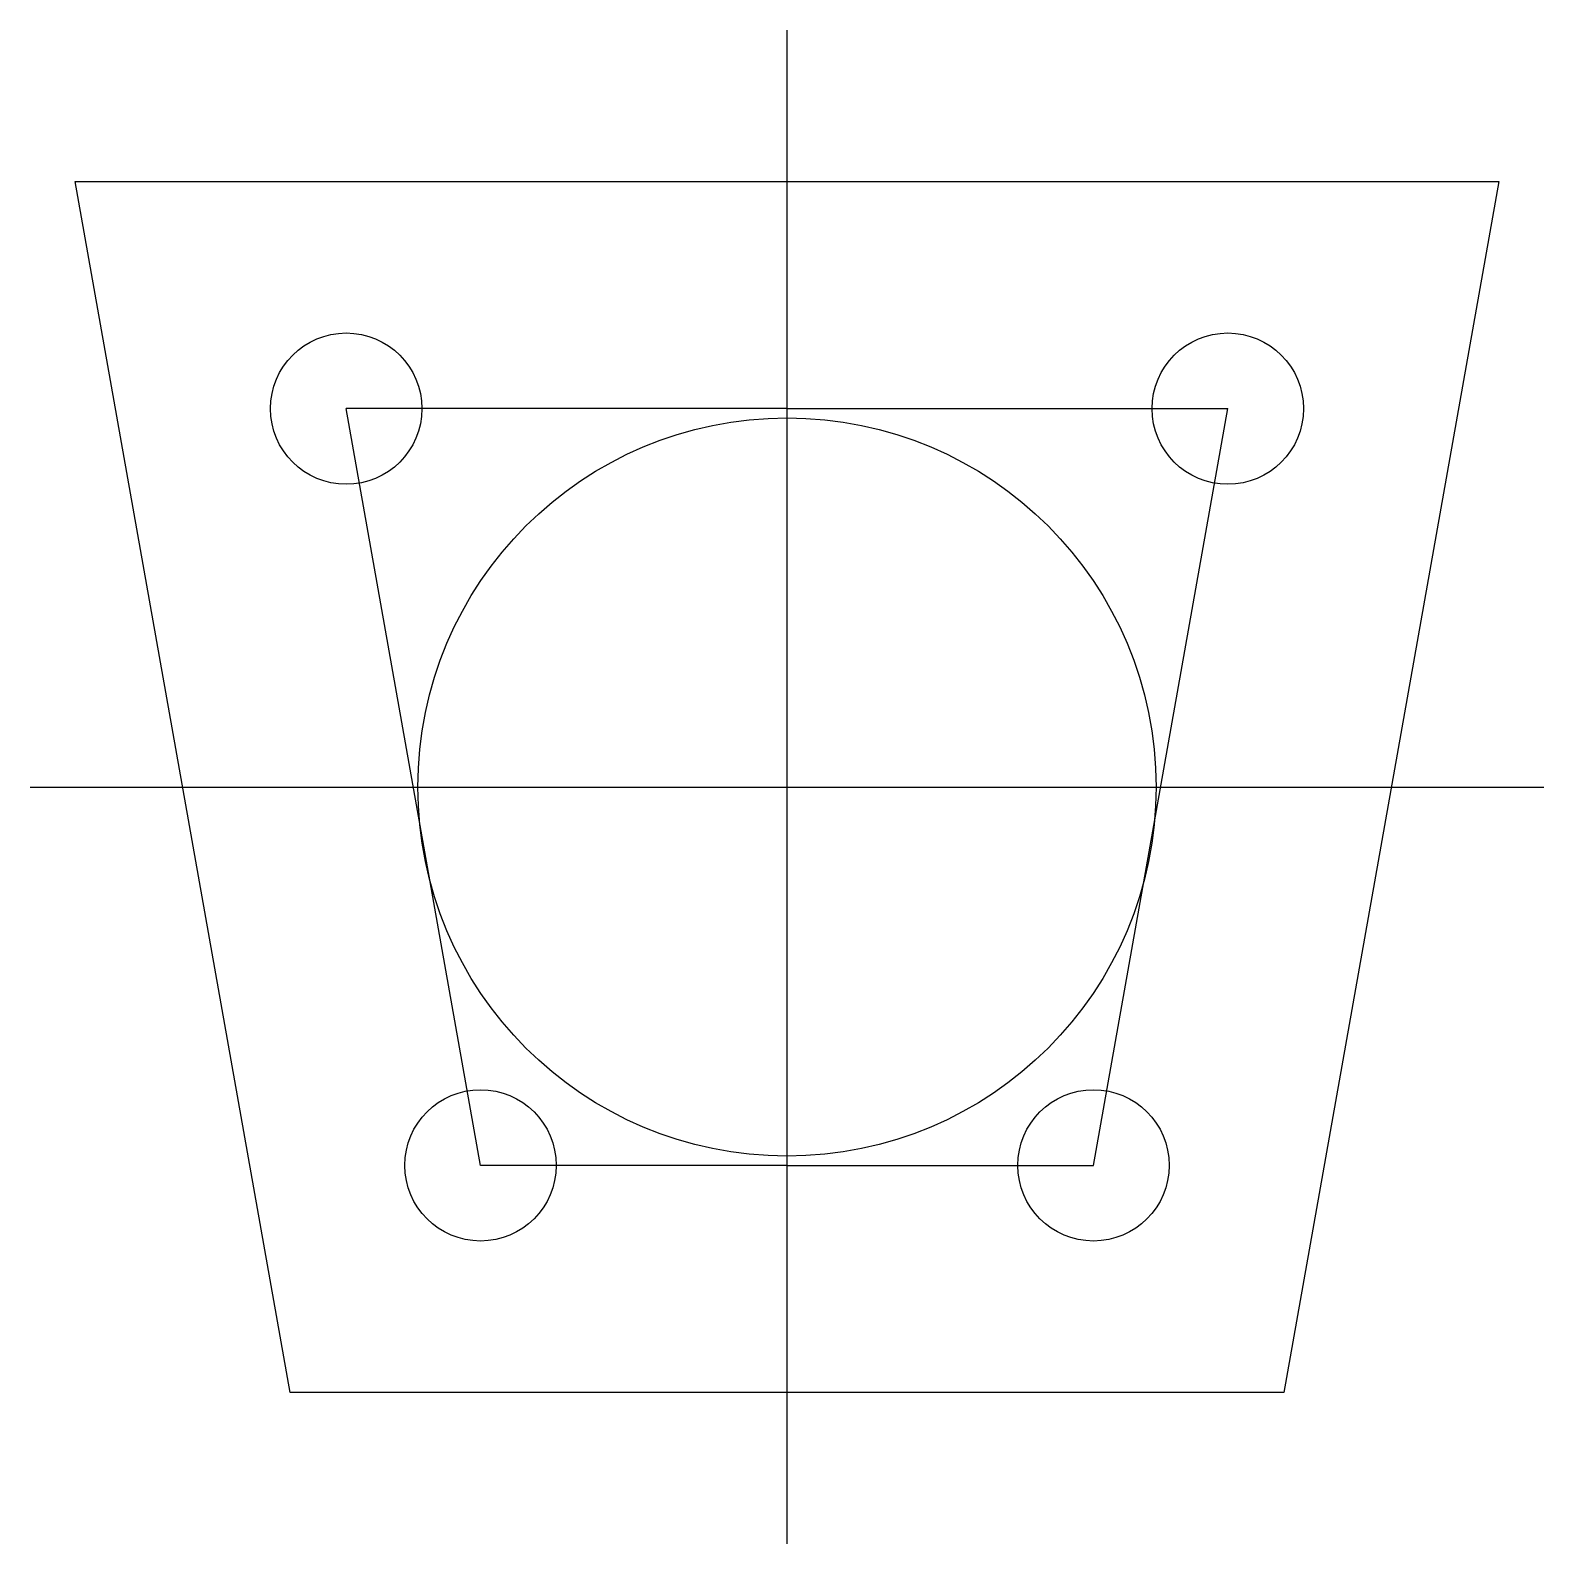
# Model space of a CAD drawing. Header units: millimetres. Extents: x -20 to 20, y -20 to 20.
import ezdxf

# ---------------------------------------------------------------- set-up
doc = ezdxf.new("R2010")
doc.units = ezdxf.units.MM
doc.layers.get('0').update_dxf_attribs({"linetype": 'CONTINUOUS'})

msp = doc.modelspace()

# ---------------------------------------------------------------- linework, layer by layer
for p, q in [((0, -20), (0, 20)), ((0, 10), (-11.65, 10)), ((-8.1, -10), (-11.65, 10)), ((0, 10), (11.65, 10)), ((8.1, -10), (11.65, 10)), ((-20, 0), (20, 0)), ((0, -10), (-8.1, -10)), ((0, -10), (8.1, -10))]:
    msp.add_line(p, q)
msp.add_lwpolyline([(0, 16), (18.809, 16), (13.129, -16), (0, -16), (-13.129, -16), (-18.809, 16)], close=True)
for centre, radius in [((-11.65, 10), 2), ((11.65, 10), 2), ((0, 0), 9.756), ((-8.1, -10), 2), ((8.1, -10), 2)]:
    msp.add_circle(centre, radius)

doc.saveas('drawing.dxf')
